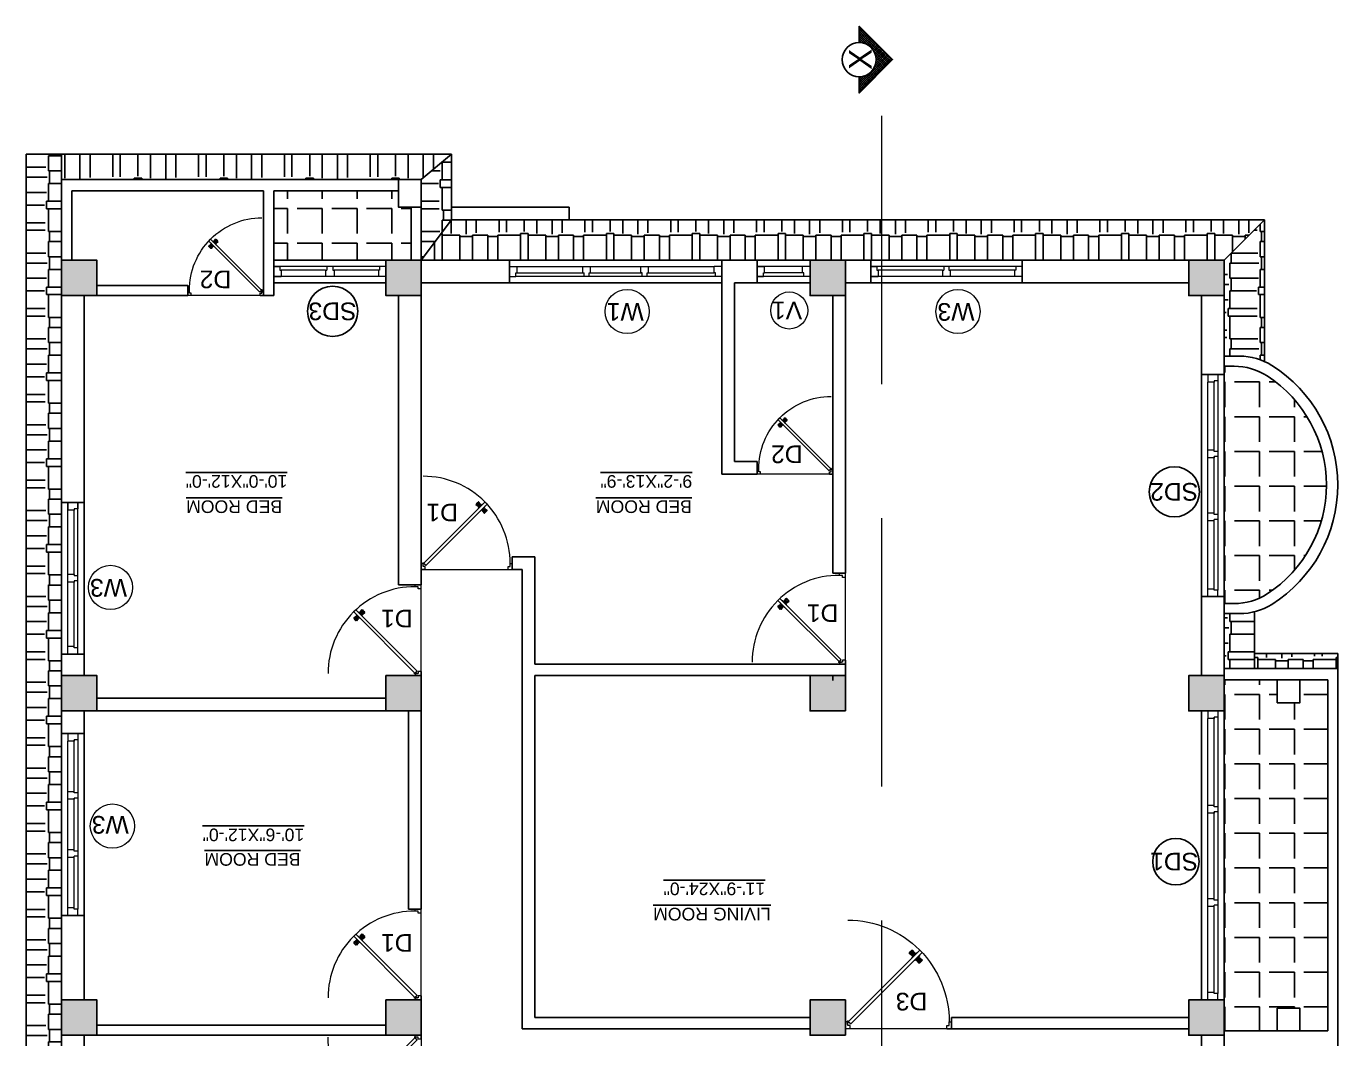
# Model space of a CAD drawing. Header units: inches. Extents: x 1397 to 20304, y -27267 to -746.
# Drawn here: x 17250 to 17769, y -18122 to -17721 of the extents above; entities that cross this region are included whole.
import ezdxf

# ---------------------------------------------------------------- set-up
doc = ezdxf.new("R2010")
doc.units = ezdxf.units.IN
doc.header["$LTSCALE"] = 17
doc.header["$MEASUREMENT"] = 0
doc.linetypes.add('21_FP_00$0$HIDDEN', pattern=[0.375, 0.25, -0.125])
doc.linetypes.add('PHANTOM2', pattern=[1.25, 0.625, -0.125, 0.125, -0.125, 0.125, -0.125])
for name, color, linetype, lineweight in [('25 BOT BAR', 12, 'Continuous', 25), ('aa_section_line', 2, 'PHANTOM2', 13), ('DOOR & WIN', 1, 'Continuous', 25), ('OUTLINE', 1, 'Continuous', 25), ('PUERTAS', 7, 'Continuous', 9), ('TEXT', 231, 'Continuous', 20), ('WINDOW FRAME PLAN', 162, 'Continuous', 18)]:
    doc.layers.add(name, color=color, linetype=linetype, lineweight=lineweight)
doc.layers.add('A-Sect-Iden', color=111, linetype='Continuous')
doc.styles.add('DIMTEXT', font='arial.ttf', dxfattribs={"height": 6})
doc.styles.add('HEADING', font='swissel.ttf')
pattern_1 = [(270, (27734.408, -36667.441), (12, -25.5), [6, -5, 7, -3, 9, -4]), (270, (27734.908, -36673.441), (12, -25.5), [5, -19, 4, -6]), (270, (27733.658, -36685.441), (12, -25.5), [3, -31]), (360, (27734.408, -36667.4415), (12, 8.5), [11.5, -36.5]), (360, (27734.408, -36673.4415), (12, 8.5), [11.25, -36.75]), (360, (27734.408, -36678.4415), (12, 8.5), [10.5, -37.5]), (360, (27733.658, -36685.4415), (12, 8.5), [11.5, -36.5]), (360, (27733.658, -36688.4415), (12, 8.5), [11.5, -36.5]), (360, (27734.408, -36697.4415), (12, 8.5), [11, -37])]
pattern_2 = [(180, (27734.408, -36667.441), (-25.5, -12), [6, -5, 7, -3, 9, -4]), (180, (27728.408, -36667.941), (-25.5, -12), [5, -19, 4, -6]), (180, (27716.408, -36666.691), (-25.5, -12), [3, -31]), (270, (27734.408, -36667.4415), (8.5, -12), [11.5, -36.5]), (270, (27728.408, -36667.4415), (8.5, -12), [11.25, -36.75]), (270, (27723.408, -36667.4415), (8.5, -12), [10.5, -37.5]), (270, (27716.408, -36666.6915), (8.5, -12), [11.5, -36.5]), (270, (27713.408, -36666.6915), (8.5, -12), [11.5, -36.5]), (270, (27704.408, -36667.4415), (8.5, -12), [11, -37])]
pattern_3 = [(180, (27734.408, -38541.521), (-2e-15, -13.75), [10, -3.75]), (270, (27734.408, -38541.521), (13.75, -3e-15), [10, -3.75])]

# ---------------------------------------------------------------- blocks, each defined once
blk = doc.blocks.new('ffddd')
at = {"layer": 'DOOR & WIN'}
for p, q in [((-13345.31, -2388.07), (-13345.31, -2316.07)), ((-13336.31, -2316.07), (-13345.31, -2316.07)), ((-13336.31, -2316.07), (-13336.31, -2388.07)), ((-13336.31, -2388.07), (-13345.31, -2388.07)), ((-13336.31, -2388.07), (-13345.31, -2388.07))]:
    blk.add_line(p, q, dxfattribs=at)
at = {"layer": 'WINDOW FRAME PLAN'}
for p, q in [((-13342.81, -2316.07), (-13342.81, -2318.57)), ((-13338.81, -2316.07), (-13338.81, -2319.07)), ((-13342.81, -2385.57), (-13342.81, -2318.57)), ((-13342.81, -2318.57), (-13341.31, -2318.57)), ((-13341.31, -2318.57), (-13341.31, -2319.07)), ((-13341.31, -2319.07), (-13341.31, -2339.57)), ((-13341.31, -2319.07), (-13338.81, -2319.07)), ((-13338.81, -2319.07), (-13338.81, -2385.07)), ((-13342.81, -2339.57), (-13341.31, -2339.57)), ((-13342.81, -2341.57), (-13341.31, -2341.57)), ((-13341.31, -2339.07), (-13338.81, -2339.07)), ((-13341.31, -2341.57), (-13341.31, -2342.07)), ((-13341.31, -2341.57), (-13341.31, -2362.57)), ((-13341.31, -2342.07), (-13338.81, -2342.07)), ((-13342.81, -2362.57), (-13341.31, -2362.57)), ((-13341.31, -2362.07), (-13338.81, -2362.07)), ((-13341.31, -2362.57), (-13341.31, -2362.07)), ((-13342.81, -2364.57), (-13341.31, -2364.57)), ((-13341.31, -2364.57), (-13341.31, -2385.57)), ((-13341.31, -2365.07), (-13338.81, -2365.07)), ((-13342.81, -2388.07), (-13342.81, -2385.57)), ((-13342.81, -2385.57), (-13341.31, -2385.57)), ((-13341.31, -2385.07), (-13338.81, -2385.07)), ((-13341.31, -2385.57), (-13341.31, -2385.07)), ((-13338.81, -2388.07), (-13338.81, -2385.07))]:
    blk.add_line(p, q, dxfattribs=at)
blk = doc.blocks.new('3ft')
at = {"layer": 'PUERTAS', "color": 6}
for p, q in [((1.01, 2.52), (25.23, 26.74)), ((26.05, 25.92), (25.23, 26.74)), ((26.05, 25.92), (1.77, 1.64)), ((0, 2.4), (0, 0)), ((0.72, 2.4), (0, 2.4)), ((1.6, 0), (0, 0)), ((0.72, 1.52), (0.72, 2.44)), ((0.8, 1.52), (0.72, 1.52)), ((0.8, 1.52), (0.8, 2.41)), ((0.8, 1.2), (0.8, 1.52)), ((1.6, 1.2), (0.8, 1.2)), ((1.57, 1.84), (0.94, 2.47)), ((1.63, 1.89), (0.97, 2.55)), ((1.63, 1.89), (1.57, 1.84)), ((1.77, 1.64), (1.57, 1.84)), ((1.6, 0), (1.6, 1.2)), ((34.4, 0), (34.4, 1.2)), ((34.4, 1.2), (35.2, 1.2)), ((34.4, 0), (36, 0)), ((35.2, 1.2), (35.2, 2.4)), ((35.2, 2.4), (36, 2.4)), ((36, 0), (36, 2.4))]:
    blk.add_line(p, q, dxfattribs=at)
at = {"layer": 'PUERTAS', "color": 1}
for p, q in [((21.67, 25.73), (22.17, 26.23)), ((21.7, 25.82), (22.14, 26.26)), ((22.58, 26.7), (22.14, 26.26)), ((22.67, 26.73), (22.17, 26.23)), ((22.61, 26.67), (22.58, 26.7)), ((23.45, 25.91), (22.79, 26.73)), ((22.49, 24.95), (21.67, 25.61)), ((21.73, 25.79), (21.7, 25.82)), ((22.6, 24.96), (23.02, 25.38)), ((22.61, 24.25), (22.92, 24.72)), ((22.62, 24.13), (22.61, 24.14)), ((22.7, 25.07), (22.71, 25.06)), ((22.82, 25.06), (23.08, 25.32)), ((22.94, 24.95), (22.83, 25.07)), ((22.92, 24.72), (22.92, 24.72)), ((22.93, 24.94), (23.19, 25.21)), ((22.93, 24.84), (22.93, 24.83)), ((23.44, 25.81), (23.02, 25.38)), ((23.34, 25.58), (23.08, 25.32)), ((23.46, 25.47), (23.19, 25.21)), ((23.33, 25.7), (23.34, 25.69)), ((23.45, 25.46), (23.33, 25.57)), ((23.44, 23.31), (23.45, 23.3)), ((23.56, 23.3), (24.03, 23.61)), ((23.57, 25.47), (23.57, 25.47)), ((24.15, 25.79), (23.68, 25.48)), ((23.68, 25.48), (23.68, 25.48)), ((24.03, 23.61), (24.03, 23.62)), ((24.14, 23.62), (24.14, 23.62)), ((24.25, 23.62), (24.51, 23.89)), ((24.27, 25.78), (24.26, 25.79)), ((24.26, 23.29), (24.69, 23.71)), ((24.26, 23.63), (24.37, 23.52)), ((24.26, 23.18), (24.92, 22.37)), ((24.37, 23.52), (24.63, 23.77)), ((24.37, 23.4), (24.37, 23.4)), ((24.78, 24.15), (24.51, 23.89)), ((24.89, 24.03), (24.63, 23.77)), ((25.11, 24.14), (24.69, 23.71)), ((24.77, 24.14), (24.88, 24.03)), ((24.79, 24.38), (24.78, 24.37)), ((24.78, 24.26), (24.78, 24.26)), ((25.1, 24.84), (24.79, 24.38)), ((25, 24.03), (25, 24.03)), ((25.04, 22.36), (25.54, 22.86)), ((25.09, 24.96), (25.1, 24.95)), ((25.1, 22.42), (25.13, 22.39)), ((25.13, 22.39), (25.57, 22.83)), ((25.22, 24.14), (26.03, 23.48)), ((26.04, 23.37), (25.54, 22.86)), ((26.01, 23.27), (25.57, 22.83)), ((25.98, 23.3), (26.01, 23.27))]:
    blk.add_line(p, q, dxfattribs=at)
at = {"layer": 'PUERTAS', "color": 8}
for p, q in [((22.13, 26.28), (21.98, 26.13)), ((22.88, 25.24), (22.01, 26.06)), ((22.13, 26.28), (22.27, 26.42)), ((22.29, 26.41), (22.27, 26.42)), ((23.16, 25.52), (22.34, 26.39)), ((23.3, 25.66), (22.5, 26.56)), ((23.41, 25.77), (22.65, 26.71)), ((23.46, 25.83), (22.72, 26.75)), ((22.57, 24.94), (21.65, 25.68)), ((22.63, 24.99), (21.69, 25.75)), ((22.74, 25.1), (21.84, 25.9)), ((22.69, 24.32), (23.02, 24.83)), ((22.95, 24.96), (22.84, 25.07)), ((22.98, 24.99), (22.86, 25.1)), ((23.03, 25.04), (22.91, 25.15)), ((22.91, 24.53), (23.1, 24.91)), ((23.11, 25.12), (22.99, 25.23)), ((23.13, 24.76), (23.18, 24.99)), ((23.28, 25.3), (23.17, 25.41)), ((23.36, 25.37), (23.25, 25.49)), ((23.31, 24.94), (23.28, 25.08)), ((23.41, 25.43), (23.3, 25.54)), ((23.46, 25.09), (23.32, 25.13)), ((23.44, 25.45), (23.33, 25.56)), ((23.64, 25.27), (23.41, 25.22)), ((23.87, 25.49), (23.49, 25.3)), ((24.08, 25.71), (23.57, 25.38)), ((23.63, 23.38), (24.14, 23.72)), ((23.84, 23.6), (24.22, 23.79)), ((24.07, 23.82), (24.3, 23.88)), ((24.25, 24), (24.39, 23.97)), ((24.25, 23.26), (24.99, 22.34)), ((24.27, 23.64), (24.38, 23.53)), ((24.3, 23.67), (24.41, 23.56)), ((24.3, 23.32), (25.06, 22.38)), ((24.35, 23.72), (24.46, 23.61)), ((24.4, 24.15), (24.43, 24.01)), ((24.41, 23.43), (25.2, 22.53)), ((24.43, 23.8), (24.54, 23.69)), ((24.58, 24.33), (24.52, 24.1)), ((24.55, 23.57), (25.37, 22.7)), ((24.6, 23.97), (24.72, 23.86)), ((24.8, 24.56), (24.61, 24.18)), ((25.02, 24.77), (24.68, 24.26)), ((24.68, 24.05), (24.79, 23.94)), ((24.73, 24.1), (24.85, 23.99)), ((24.76, 24.13), (24.87, 24.02)), ((24.83, 23.85), (25.7, 23.03)), ((24.97, 23.99), (25.87, 23.2)), ((25.08, 24.1), (26.02, 23.34)), ((25.14, 24.15), (26.06, 23.41)), ((25.58, 22.82), (25.43, 22.67)), ((25.58, 22.82), (25.73, 22.97)), ((25.72, 22.98), (25.73, 22.97)), ((0, 0), (36, 0))]:
    blk.add_line(p, q, dxfattribs=at)
at = {"layer": 'PUERTAS', "color": 2}
for p, q in [((21.99, 26.11), (21.98, 26.13)), ((25.42, 22.68), (25.43, 22.67))]:
    blk.add_line(p, q, dxfattribs=at)
at = {"layer": 'PUERTAS', "color": 6}
for radius in [0.155, 0.0752]:
    blk.add_circle((0.82, 2.56), radius, dxfattribs=at)
blk.add_arc((0.82, 2.56), 34.38, 359.7285, 90.0333, dxfattribs=at)
at = {"layer": 'PUERTAS', "color": 1}
for centre, start, end in [((22.73, 26.68), 38.9236, 135), ((22.54, 25.01), 231.0764, 315), ((22.67, 24.2), 135, 225), ((22.77, 25.12), 225, 315), ((22.99, 24.89), 135, 219.7428), ((22.87, 24.78), 315, 39.7428), ((23.28, 25.63), 315, 45), ((23.39, 25.86), 315, 38.9236), ((23.51, 23.36), 225, 315), ((23.51, 25.41), 50.2572, 135), ((23.62, 25.53), 230.2572, 315), ((24.09, 23.56), 50.2572, 135), ((24.2, 23.68), 230.2572, 315), ((24.2, 25.73), 45, 135), ((24.32, 23.23), 135, 218.9236), ((24.42, 23.46), 135, 225), ((24.84, 24.31), 135, 219.7428), ((24.72, 24.21), 315, 39.7428), ((24.94, 23.98), 45, 135), ((24.98, 22.42), 218.9236, 315), ((25.04, 24.89), 315, 45), ((25.17, 24.08), 51.0764, 135), ((25.98, 23.42), 315, 51.0764)]:
    blk.add_arc(centre, 0.08, start, end, dxfattribs=at)
blk = doc.blocks.new('*U2802')
at = {"color": 3, "xscale": -1}
blk.add_blockref('3ft', (42, 0), dxfattribs=at)
blk = doc.blocks.new('*U3029')
at = {"layer": 'PUERTAS', "color": 2}
for p, q in [((11.61, 30.24), (12.57, 31.2)), ((40.83, 2.94), (12.57, 31.2)), ((11.61, 30.24), (39.94, 1.92)), ((12.35, 26.47), (12.33, 26.45)), ((16.34, 30.46), (16.36, 30.48)), ((0, 0), (0, 2.8)), ((0.93, 2.8), (0, 2.8)), ((1.87, 0), (0, 0)), ((0.93, 1.4), (0.93, 2.8)), ((1.87, 1.4), (0.93, 1.4)), ((1.87, 0), (1.87, 1.4)), ((39.94, 1.92), (40.16, 2.14)), ((40.1, 2.21), (40.86, 2.97)), ((40.1, 2.21), (40.16, 2.14)), ((40.13, 0), (40.13, 1.4)), ((40.13, 1.4), (41.07, 1.4)), ((40.13, 0), (42, 0)), ((40.16, 2.14), (40.9, 2.88)), ((41.07, 1.77), (41.07, 2.81)), ((41.07, 1.4), (41.07, 1.77)), ((41.07, 1.77), (41.16, 1.77)), ((41.16, 1.77), (41.16, 2.85)), ((41.16, 2.8), (42, 2.8)), ((42, 2.8), (42, 0))]:
    blk.add_line(p, q, dxfattribs=at)
at = {"layer": 'PUERTAS', "color": 8}
for p, q in [((14.63, 30.14), (15.5, 31.21)), ((12.67, 28.18), (11.59, 27.31)), ((12.74, 28.12), (11.65, 27.23)), ((12.87, 27.99), (11.82, 27.06)), ((12, 26.81), (11.98, 26.79)), ((12.15, 26.62), (11.98, 26.79)), ((13.04, 27.82), (12.01, 26.87)), ((12.15, 26.62), (12.33, 26.45)), ((13.36, 27.5), (12.4, 26.48)), ((13.52, 27.34), (12.6, 26.28)), ((13.65, 27.21), (12.77, 26.11)), ((12.82, 28.9), (13.2, 28.3)), ((13.71, 27.14), (12.84, 26.06)), ((13.12, 28.15), (12.99, 28.02)), ((13.14, 28.12), (13.01, 27.99)), ((13.06, 28.65), (13.29, 28.21)), ((13.2, 28.06), (13.07, 27.93)), ((13.3, 27.97), (13.17, 27.84)), ((13.33, 28.39), (13.39, 28.12)), ((13.5, 27.76), (13.37, 27.63)), ((13.59, 27.67), (13.46, 27.54)), ((13.54, 28.18), (13.49, 28.01)), ((13.65, 27.61), (13.52, 27.48)), ((13.71, 28), (13.54, 27.96)), ((13.68, 27.58), (13.55, 27.45)), ((13.92, 27.79), (13.65, 27.86)), ((14.18, 27.53), (13.75, 27.76)), ((14.43, 27.28), (13.83, 27.67)), ((13.91, 29.99), (14.5, 29.61)), ((14.16, 29.74), (14.59, 29.52)), ((14.42, 29.48), (14.69, 29.42)), ((14.63, 29.27), (14.8, 29.31)), ((14.66, 29.69), (14.79, 29.82)), ((14.68, 29.66), (14.82, 29.79)), ((14.69, 30.07), (15.57, 31.16)), ((14.74, 29.6), (14.87, 29.73)), ((14.8, 29.09), (14.85, 29.26)), ((14.82, 29.94), (15.74, 30.99)), ((14.84, 29.51), (14.97, 29.64)), ((15.01, 28.89), (14.95, 29.16)), ((14.98, 29.77), (15.94, 30.79)), ((15.04, 29.3), (15.17, 29.43)), ((15.28, 28.62), (15.05, 29.06)), ((15.14, 29.21), (15.27, 29.34)), ((15.52, 28.37), (15.14, 28.97)), ((15.2, 29.15), (15.33, 29.28)), ((15.22, 29.12), (15.35, 29.25)), ((15.31, 29.45), (16.33, 30.41)), ((15.47, 29.29), (16.52, 30.21)), ((15.6, 29.16), (16.69, 30.04)), ((15.67, 29.09), (16.75, 29.96)), ((15.99, 30.81), (16.01, 30.83)), ((16.19, 30.65), (16.01, 30.83)), ((16.19, 30.65), (16.36, 30.48)), ((0, 0), (42, 0))]:
    blk.add_line(p, q, dxfattribs=at)
at = {"layer": 'PUERTAS', "color": 1}
for p, q in [((14.64, 30.23), (15.41, 31.18)), ((15.55, 31.19), (16.13, 30.6)), ((11.62, 27.26), (12.21, 26.67)), ((12.58, 28.16), (11.63, 27.4)), ((11.69, 27.19), (11.66, 27.15)), ((11.66, 27.15), (12.17, 26.64)), ((12.69, 26.12), (12.17, 26.64)), ((12.79, 26.09), (12.21, 26.67)), ((12.72, 26.16), (12.69, 26.12)), ((12.7, 28.16), (13.2, 27.66)), ((12.73, 29.12), (12.72, 29.11)), ((12.72, 28.98), (13.08, 28.44)), ((12.83, 28.03), (12.84, 28.04)), ((13.7, 27.04), (12.93, 26.09)), ((12.97, 28.04), (13.27, 27.74)), ((13.11, 28.16), (12.98, 28.03)), ((13.08, 28.44), (13.08, 28.43)), ((13.09, 28.3), (13.09, 28.3)), ((13.09, 28.17), (13.4, 27.87)), ((13.69, 27.17), (13.2, 27.66)), ((13.57, 27.43), (13.27, 27.74)), ((13.71, 27.56), (13.4, 27.87)), ((13.69, 27.57), (13.56, 27.44)), ((13.56, 27.3), (13.57, 27.3)), ((13.69, 30.08), (13.7, 30.09)), ((13.83, 30.09), (14.37, 29.73)), ((13.83, 27.55), (13.84, 27.56)), ((13.97, 27.54), (13.96, 27.55)), ((14.51, 27.19), (13.97, 27.54)), ((14.37, 29.73), (14.38, 29.72)), ((14.51, 29.72), (14.5, 29.72)), ((14.63, 29.71), (14.94, 29.41)), ((14.65, 27.2), (14.64, 27.19)), ((14.65, 30.11), (15.14, 29.61)), ((14.65, 29.7), (14.78, 29.83)), ((14.78, 29.98), (14.77, 29.97)), ((14.77, 29.84), (15.07, 29.54)), ((15.25, 29.1), (14.94, 29.41)), ((15.37, 29.24), (15.07, 29.54)), ((15.64, 29.12), (15.14, 29.61)), ((15.23, 29.11), (15.36, 29.24)), ((15.25, 28.97), (15.25, 28.97)), ((15.26, 28.84), (15.25, 28.84)), ((15.62, 28.3), (15.26, 28.84)), ((15.51, 29.24), (15.5, 29.24)), ((15.61, 28.15), (15.62, 28.16)), ((15.62, 31.12), (15.65, 31.15)), ((15.65, 31.15), (16.17, 30.63)), ((15.76, 29.11), (16.71, 29.88)), ((16.72, 30.01), (16.13, 30.6)), ((16.68, 30.12), (16.17, 30.63)), ((16.65, 30.09), (16.68, 30.12))]:
    blk.add_line(p, q, dxfattribs=at)
at = {"layer": 'PUERTAS', "color": 2}
for radius in [0.181, 0.0878]:
    blk.add_circle((41.04, 2.99), radius, dxfattribs=at)
at = {"layer": 'PUERTAS', "color": 8}
blk.add_arc((41.04, 2.99), 40.11, 89.9667, 180.2715, dxfattribs=at)
at = {"layer": 'PUERTAS', "color": 1}
for centre, start, end in [((15.48, 31.12), 45, 141.0764), ((11.69, 27.33), 128.9236, 225), ((12.63, 28.09), 45, 128.9236), ((12.79, 29.04), 135, 225), ((12.86, 26.15), 225, 321.0764), ((12.9, 27.97), 45, 135), ((13.16, 28.24), 140.2572, 225), ((13.02, 28.36), 320.2572, 45), ((13.5, 27.37), 315, 45), ((13.62, 27.1), 321.0764, 45), ((13.76, 30.02), 45, 135), ((13.77, 27.63), 225, 309.7428), ((13.9, 27.49), 45, 129.7428), ((14.44, 29.79), 225, 309.7428), ((14.57, 29.65), 45, 129.7428), ((14.58, 27.25), 225, 315), ((14.71, 30.17), 141.0764, 225), ((14.84, 29.91), 135, 225), ((15.32, 28.91), 140.2572, 225), ((15.18, 29.03), 320.2572, 45), ((15.44, 29.3), 225, 315), ((15.55, 28.23), 315, 45), ((15.7, 29.18), 225, 308.9236)]:
    blk.add_arc(centre, 0.0933, start, end, dxfattribs=at)
blk = doc.blocks.new("5'")
at = {"layer": 'WINDOW FRAME PLAN'}
for p, q in [((10026.35, -7897.24), (10086.35, -7897.24)), ((10026.35, -7897.24), (10026.35, -7901.24)), ((10026.35, -7897.24), (10029.35, -7897.24)), ((10028.85, -7901.24), (10028.85, -7899.74)), ((10028.85, -7899.74), (10029.35, -7899.74)), ((10029.35, -7899.74), (10029.35, -7897.24)), ((10029.35, -7899.74), (10054.85, -7899.74)), ((10054.85, -7899.74), (10054.85, -7897.24)), ((10054.85, -7897.24), (10057.85, -7897.24)), ((10055.35, -7899.74), (10054.85, -7899.74)), ((10055.35, -7901.24), (10055.35, -7899.74)), ((10057.35, -7901.24), (10057.35, -7899.74)), ((10057.85, -7899.74), (10057.35, -7899.74)), ((10057.85, -7899.74), (10057.85, -7897.24)), ((10057.85, -7899.74), (10083.35, -7899.74)), ((10086.35, -7897.24), (10083.35, -7897.24)), ((10083.35, -7899.74), (10083.35, -7897.24)), ((10083.85, -7899.74), (10083.35, -7899.74)), ((10083.85, -7901.24), (10083.85, -7899.74)), ((10086.35, -7897.24), (10086.35, -7901.24)), ((10026.35, -7901.24), (10086.35, -7901.24)), ((10026.35, -7901.24), (10028.85, -7901.24)), ((10086.35, -7901.24), (10083.85, -7901.24))]:
    blk.add_line(p, q, dxfattribs=at)
blk = doc.blocks.new('DFFDFD')
at = {"layer": 'DOOR & WIN'}
for p, q in [((-13646.78, -2252.33), (-13646.78, -2168.33)), ((-13637.78, -2168.33), (-13646.78, -2168.33)), ((-13637.78, -2168.33), (-13637.78, -2252.33)), ((-13637.78, -2252.33), (-13646.78, -2252.33)), ((-13637.78, -2252.33), (-13646.78, -2252.33))]:
    blk.add_line(p, q, dxfattribs=at)
at = {"layer": 'WINDOW FRAME PLAN'}
for p, q in [((-13644.28, -2168.33), (-13644.28, -2170.83)), ((-13644.28, -2249.83), (-13644.28, -2170.83)), ((-13644.28, -2170.83), (-13642.78, -2170.83)), ((-13642.78, -2170.83), (-13642.78, -2171.33)), ((-13642.78, -2171.33), (-13642.78, -2197.83)), ((-13642.78, -2171.33), (-13640.28, -2171.33)), ((-13640.28, -2168.33), (-13640.28, -2171.33)), ((-13640.28, -2171.33), (-13640.28, -2249.33)), ((-13642.78, -2197.33), (-13640.28, -2197.33)), ((-13644.28, -2197.83), (-13642.78, -2197.83)), ((-13644.28, -2199.83), (-13642.78, -2199.83)), ((-13642.78, -2199.83), (-13642.78, -2200.33)), ((-13642.78, -2199.83), (-13642.78, -2220.83)), ((-13642.78, -2200.33), (-13640.28, -2200.33)), ((-13644.28, -2220.83), (-13642.78, -2220.83)), ((-13644.28, -2222.83), (-13642.78, -2222.83)), ((-13642.78, -2220.33), (-13640.28, -2220.33)), ((-13642.78, -2220.83), (-13642.78, -2220.33)), ((-13642.78, -2222.83), (-13642.78, -2249.33)), ((-13642.78, -2223.33), (-13640.28, -2223.33)), ((-13644.28, -2252.33), (-13644.28, -2249.83)), ((-13644.28, -2249.83), (-13642.78, -2249.83)), ((-13642.78, -2249.33), (-13640.28, -2249.33)), ((-13642.78, -2249.83), (-13642.78, -2249.33)), ((-13640.28, -2252.33), (-13640.28, -2249.33))]:
    blk.add_line(p, q, dxfattribs=at)
blk = doc.blocks.new('*U3086')
at = {"color": 3}
blk.add_blockref('3ft', (0, 0), dxfattribs=at)
blk = doc.blocks.new('2ft6in')
at = {"layer": 'PUERTAS', "color": 2}
for p, q in [((0.84, 2.1), (21.02, 22.28)), ((21.71, 21.6), (1.47, 1.37)), ((18.33, 21.76), (18.31, 21.77)), ((21.71, 21.6), (21.02, 22.28)), ((21.18, 18.9), (21.2, 18.89)), ((0, 2), (0, 0)), ((0.6, 2), (0, 2)), ((1.33, 0), (0, 0)), ((0.6, 1.26), (0.6, 2.04)), ((0.67, 1.26), (0.6, 1.26)), ((0.67, 1.26), (0.67, 2.01)), ((0.67, 1), (0.67, 1.26)), ((1.33, 1), (0.67, 1)), ((1.31, 1.53), (0.79, 2.06)), ((1.36, 1.58), (0.81, 2.12)), ((1.36, 1.58), (1.31, 1.53)), ((1.47, 1.37), (1.31, 1.53)), ((1.33, 0), (1.33, 1)), ((28.67, 0), (28.67, 1)), ((28.67, 1), (29.33, 1)), ((28.67, 0), (30, 0)), ((29.33, 1), (29.33, 2)), ((29.33, 2), (30, 2)), ((30, 0), (30, 2))]:
    blk.add_line(p, q, dxfattribs=at)
at = {"layer": 'PUERTAS', "color": 8}
for p, q in [((18.81, 20.78), (18.04, 21.4)), ((18.86, 20.83), (18.08, 21.46)), ((18.95, 20.92), (18.2, 21.58)), ((18.44, 21.9), (18.31, 21.77)), ((19.07, 21.03), (18.34, 21.72)), ((18.44, 21.9), (18.56, 22.02)), ((18.58, 22.01), (18.56, 22.02)), ((19.3, 21.26), (18.61, 22)), ((19.42, 21.38), (18.75, 22.14)), ((19.51, 21.48), (18.88, 22.26)), ((19.55, 21.53), (18.93, 22.3)), ((19.13, 20.8), (19.03, 20.9)), ((19.15, 20.82), (19.05, 20.92)), ((19.19, 20.87), (19.1, 20.96)), ((19.25, 20.93), (19.16, 21.02)), ((19.28, 20.63), (19.32, 20.83)), ((19.4, 21.08), (19.31, 21.17)), ((19.47, 21.15), (19.38, 21.24)), ((19.43, 20.78), (19.4, 20.9)), ((19.51, 21.19), (19.42, 21.28)), ((19.55, 20.91), (19.43, 20.94)), ((19.53, 21.21), (19.44, 21.3)), ((19.7, 21.06), (19.51, 21.01)), ((19.89, 21.24), (19.58, 21.08)), ((20.07, 21.42), (19.64, 21.15)), ((18.91, 20.27), (19.19, 20.69)), ((19.09, 20.44), (19.25, 20.76)), ((19.69, 19.49), (20.12, 19.76)), ((19.87, 19.67), (20.18, 19.83)), ((20.06, 19.85), (20.25, 19.9)), ((20.21, 20), (20.33, 19.97)), ((20.21, 19.38), (20.83, 18.61)), ((20.23, 19.7), (20.32, 19.61)), ((20.25, 19.72), (20.34, 19.63)), ((20.25, 19.43), (20.88, 18.65)), ((20.29, 19.76), (20.38, 19.67)), ((20.33, 20.13), (20.36, 20.01)), ((20.34, 19.53), (21, 18.77)), ((20.36, 19.83), (20.45, 19.74)), ((20.48, 20.28), (20.44, 20.08)), ((20.46, 19.64), (21.14, 18.91)), ((20.5, 19.98), (20.6, 19.89)), ((20.67, 20.47), (20.51, 20.15)), ((20.85, 20.64), (20.57, 20.22)), ((20.57, 20.04), (20.66, 19.95)), ((20.61, 20.09), (20.7, 19.99)), ((20.63, 20.11), (20.72, 20.01)), ((20.69, 19.87), (21.42, 19.19)), ((20.81, 19.99), (21.56, 19.33)), ((20.9, 20.08), (21.68, 19.45)), ((20.95, 20.13), (21.72, 19.51)), ((21.32, 19.01), (21.2, 18.89)), ((21.32, 19.01), (21.44, 19.14)), ((21.43, 19.15), (21.44, 19.14)), ((0, 0), (30, 0))]:
    blk.add_line(p, q, dxfattribs=at)
at = {"layer": 'PUERTAS', "color": 1}
for p, q in [((18.06, 21.44), (18.48, 21.86)), ((18.74, 20.79), (18.06, 21.34)), ((18.08, 21.51), (18.45, 21.88)), ((18.11, 21.49), (18.08, 21.51)), ((18.82, 22.25), (18.45, 21.88)), ((18.9, 22.28), (18.48, 21.86)), ((18.84, 22.23), (18.82, 22.25)), ((18.83, 20.8), (19.18, 21.15)), ((18.92, 20.89), (18.93, 20.88)), ((19.54, 21.59), (18.99, 22.27)), ((19.02, 20.88), (19.24, 21.1)), ((19.12, 20.8), (19.03, 20.89)), ((19.11, 20.79), (19.33, 21.01)), ((19.54, 21.5), (19.18, 21.15)), ((19.45, 21.31), (19.24, 21.1)), ((19.55, 21.22), (19.33, 21.01)), ((19.45, 21.41), (19.45, 21.41)), ((19.54, 21.22), (19.45, 21.31)), ((19.64, 21.23), (19.64, 21.23)), ((19.74, 21.24), (19.73, 21.23)), ((20.12, 21.49), (19.74, 21.24)), ((20.22, 21.48), (20.22, 21.49)), ((20.91, 20.8), (20.91, 20.79)), ((18.84, 20.21), (19.1, 20.6)), ((18.85, 20.11), (18.84, 20.12)), ((19.1, 20.7), (19.11, 20.69)), ((19.1, 20.6), (19.1, 20.6)), ((19.53, 19.43), (19.54, 19.42)), ((19.64, 19.42), (20.02, 19.67)), ((20.02, 19.67), (20.03, 19.68)), ((20.12, 19.68), (20.12, 19.68)), ((20.21, 19.69), (20.43, 19.9)), ((20.22, 19.41), (20.57, 19.76)), ((20.22, 19.69), (20.31, 19.6)), ((20.22, 19.32), (20.76, 18.64)), ((20.31, 19.6), (20.52, 19.81)), ((20.31, 19.5), (20.31, 19.5)), ((20.65, 20.12), (20.43, 19.9)), ((20.74, 20.03), (20.52, 19.81)), ((20.93, 20.11), (20.57, 19.76)), ((20.64, 20.11), (20.73, 20.02)), ((20.66, 20.31), (20.65, 20.31)), ((20.65, 20.21), (20.65, 20.22)), ((20.91, 20.7), (20.66, 20.31)), ((20.84, 20.02), (20.83, 20.03)), ((20.86, 18.63), (21.28, 19.05)), ((20.91, 18.68), (20.94, 18.66)), ((20.94, 18.66), (21.31, 19.03)), ((21.02, 20.12), (21.7, 19.57)), ((21.7, 19.47), (21.28, 19.05)), ((21.67, 19.4), (21.31, 19.03)), ((21.65, 19.42), (21.67, 19.4))]:
    blk.add_line(p, q, dxfattribs=at)
at = {"layer": 'PUERTAS', "color": 2}
for radius in [0.129, 0.0627]:
    blk.add_circle((0.68, 2.14), radius, dxfattribs=at)
at = {"layer": 'PUERTAS', "color": 8}
blk.add_arc((0.68, 2.14), 28.65, 359.7285, 90.0333, dxfattribs=at)
at = {"layer": 'PUERTAS', "color": 1}
for centre, start, end in [((18.78, 20.84), 231.0764, 315), ((18.94, 22.23), 38.9236, 135), ((18.97, 20.93), 225, 315), ((19.16, 20.74), 135, 219.7428), ((19.4, 21.36), 315, 45), ((19.49, 21.55), 315, 38.9236), ((19.6, 21.18), 50.2572, 135), ((19.68, 21.28), 230.2572, 315), ((20.17, 21.44), 45, 135), ((20.87, 20.75), 315, 45), ((18.89, 20.16), 135, 225), ((19.06, 20.65), 315, 39.7428), ((19.59, 19.47), 225, 315), ((20.07, 19.63), 50.2572, 135), ((20.16, 19.73), 230.2572, 315), ((20.27, 19.36), 135, 218.9236), ((20.35, 19.55), 135, 225), ((20.7, 20.26), 135, 219.7428), ((20.6, 20.17), 315, 39.7428), ((20.78, 19.98), 45, 135), ((20.82, 18.68), 218.9236, 315), ((20.98, 20.07), 51.0764, 135), ((21.65, 19.52), 315, 51.0764)]:
    blk.add_arc(centre, 0.0667, start, end, dxfattribs=at)
blk = doc.blocks.new('*U3074')
at = {"color": 3}
blk.add_blockref('2ft6in', (0, 0), dxfattribs=at)

msp = doc.modelspace()

# ---------------------------------------------------------------- hatches: boundary and pattern name
at = {"layer": 'A-Sect-Iden', "ltscale": 0.5}
h = msp.add_hatch(dxfattribs=at)
h.set_pattern_fill('ANSI37', color=2, scale=5, angle=180, style=0)
h.set_pattern_definition([(225, (43428.63656, -11552.33195), (0.441941738, -0.441941738), []), (315, (43428.63656, -11552.33195), (0.441941738, 0.441941738), [])])
h.paths.add_polyline_path([(17579.56, -17727.1), (17579.56, -17720.61), (17592.8, -17733.85), (17579.56, -17747.09), (17579.56, -17740.6, 1)])
at = {"layer": 'DOOR & WIN'}
h = msp.add_hatch(color=256, dxfattribs=at)
h.dxf.hatch_style = 1
h.paths.add_polyline_path([(17263.66, -17827.28), (17277.66, -17827.28), (17277.66, -17813.28), (17263.66, -17813.28)])
h = msp.add_hatch(color=256, dxfattribs=at)
h.dxf.hatch_style = 1
h.paths.add_polyline_path([(17392.12, -17827.28), (17406.12, -17827.28), (17406.12, -17813.28), (17392.12, -17813.28)])
h = msp.add_hatch(color=256, dxfattribs=at)
h.dxf.hatch_style = 1
h.paths.add_polyline_path([(17560.12, -17827.28), (17574.12, -17827.28), (17574.12, -17813.28), (17560.12, -17813.28)])
h = msp.add_hatch(color=256, dxfattribs=at)
h.dxf.hatch_style = 1
h.paths.add_polyline_path([(17710.12, -17827.28), (17724.12, -17827.28), (17724.12, -17813.28), (17710.12, -17813.28)])
h = msp.add_hatch(color=256, dxfattribs=at)
h.dxf.hatch_style = 1
h.paths.add_polyline_path([(17263.66, -17991.8), (17277.66, -17991.8), (17277.66, -17977.8), (17263.66, -17977.8)])
h = msp.add_hatch(color=256, dxfattribs=at)
h.dxf.hatch_style = 1
h.paths.add_polyline_path([(17392.12, -17991.8), (17406.12, -17991.8), (17406.12, -17977.8), (17392.12, -17977.8)])
h = msp.add_hatch(color=256, dxfattribs=at)
h.dxf.hatch_style = 1
h.paths.add_polyline_path([(17560.12, -17991.8), (17574.12, -17991.8), (17574.12, -17977.8), (17560.12, -17977.8)])
h = msp.add_hatch(color=256, dxfattribs=at)
h.dxf.hatch_style = 1
h.paths.add_polyline_path([(17710.12, -17991.8), (17724.12, -17991.8), (17724.12, -17977.8), (17710.12, -17977.8)])
h = msp.add_hatch(color=256, dxfattribs=at)
h.dxf.hatch_style = 1
h.paths.add_polyline_path([(17263.66, -18120.28), (17277.66, -18120.28), (17277.66, -18106.28), (17263.66, -18106.28)])
h = msp.add_hatch(color=256, dxfattribs=at)
h.dxf.hatch_style = 1
h.paths.add_polyline_path([(17392.12, -18120.28), (17406.12, -18120.28), (17406.12, -18106.28), (17392.12, -18106.28)])
h = msp.add_hatch(color=256, dxfattribs=at)
h.dxf.hatch_style = 1
h.paths.add_polyline_path([(17560.12, -18120.28), (17574.12, -18120.28), (17574.12, -18106.28), (17560.12, -18106.28)])
h = msp.add_hatch(color=256, dxfattribs=at)
h.dxf.hatch_style = 1
h.paths.add_polyline_path([(17710.12, -18120.28), (17724.12, -18120.28), (17724.12, -18106.28), (17710.12, -18106.28)])
at = {"layer": 'OUTLINE'}
h = msp.add_hatch(dxfattribs=at)
h.set_pattern_fill('AR-RSHKE', color=8, angle=270)
h.set_pattern_definition(pattern_1)
h.paths.add_polyline_path([(17249.66, -18273.28), (17263.66, -18273.28), (17263.66, -18259.28), (17263.66, -18120.28), (17263.66, -18106.28), (17263.66, -17771.28), (17249.66, -17771.28)])
h = msp.add_hatch(dxfattribs=at)
h.set_pattern_fill('AR-RSHKE', color=8, angle=180)
h.set_pattern_definition([(180, (27734.408, -38541.521), (-25.5, -12), [6, -5, 7, -3, 9, -4]), (180, (27728.408, -38542.021), (-25.5, -12), [5, -19, 4, -6]), (180, (27716.408, -38540.771), (-25.5, -12), [3, -31]), (270, (27734.408, -38541.521), (8.5, -12), [11.5, -36.5]), (270, (27728.408, -38541.521), (8.5, -12), [11.25, -36.75]), (270, (27723.408, -38541.521), (8.5, -12), [10.5, -37.5]), (270, (27716.408, -38540.771), (8.5, -12), [11.5, -36.5]), (270, (27713.408, -38540.771), (8.5, -12), [11.5, -36.5]), (270, (27704.408, -38541.521), (8.5, -12), [11, -37])])
h.paths.add_polyline_path([(17263.66, -17771.28), (17263.66, -17781.28), (17406.12, -17781.28), (17418.12, -17771.28)])
h = msp.add_hatch(dxfattribs=at)
h.set_pattern_fill('AR-RSHKE', color=8, angle=270)
h.set_pattern_definition(pattern_1)
h.paths.add_polyline_path([(17418.12, -17771.28), (17406.12, -17781.28), (17406.12, -17813.28), (17418.12, -17797.28)])
h = msp.add_hatch(dxfattribs=at)
h.set_pattern_fill('ANGLE', color=8, scale=50, angle=180)
h.set_pattern_definition(pattern_3)
h.paths.add_polyline_path([(17392.12, -17813.28), (17402.12, -17813.28), (17402.12, -17792.28), (17397.12, -17792.28), (17397.12, -17785.78), (17347.66, -17785.78), (17347.66, -17813.28)])
h = msp.add_hatch(dxfattribs=at)
h.set_pattern_fill('AR-RSHKE', color=8, angle=180)
h.set_pattern_definition(pattern_2)
h.paths.add_polyline_path([(17406.12, -17813.28), (17560.12, -17813.28), (17574.12, -17813.28), (17588.56, -17813.28), (17588.56, -17797.28), (17418.12, -17797.28)])
h = msp.add_hatch(dxfattribs=at)
h.set_pattern_fill('AR-RSHKE', color=8, angle=180)
h.set_pattern_definition(pattern_2)
h.paths.add_polyline_path([(17588.56, -17813.28), (17710.12, -17813.28), (17724.12, -17813.28), (17740.12, -17797.28), (17588.56, -17797.28)])
h = msp.add_hatch(dxfattribs=at)
h.set_pattern_fill('AR-RSHKE', color=8, angle=270)
h.set_pattern_definition(pattern_1)
h.paths.add_polyline_path([(17724.12, -17851.28), (17736.12, -17851.28, -0.019991), (17740.12, -17853.27), (17740.12, -17797.28), (17724.12, -17813.28), (17724.12, -17827.28)])
h = msp.add_hatch(dxfattribs=at)
h.set_pattern_fill('ANGLE', color=8, scale=50, angle=180)
h.set_pattern_definition(pattern_3)
h.paths.add_polyline_path([(17724.12, -17949.28), (17728.12, -17949.28, 0.144768), (17741.17, -17945.42, 0.543527), (17741.17, -17859.14, 0.144768), (17728.12, -17855.28), (17724.12, -17855.28)])
h = msp.add_hatch(dxfattribs=at)
h.set_pattern_fill('AR-RSHKE', color=8, angle=270)
h.set_pattern_definition(pattern_1)
edge = h.paths.add_edge_path()
edge.add_line((17724.12, -17975.04), (17736.12, -17975.04))
edge.add_line((17736.12, -17975.04), (17736.12, -17952.54))
edge.add_arc((17730.22, -17929.28), 24, 270, 284.2391, ccw=False)
edge.add_line((17730.22, -17953.28), (17724.12, -17953.28))
edge.add_line((17724.12, -17953.28), (17724.12, -17975.04))
h = msp.add_hatch(dxfattribs=at)
h.set_pattern_fill('AR-RSHKE', color=8, angle=180)
h.set_pattern_definition(pattern_2)
h.paths.add_polyline_path([(17736.12, -17975.04), (17769.12, -17975.04), (17769.12, -17969.04), (17736.12, -17969.04)])
h = msp.add_hatch(dxfattribs=at)
h.set_pattern_fill('ANGLE', color=8, scale=50, angle=180)
h.set_pattern_definition(pattern_3)
h.paths.add_polyline_path([(17765.12, -17979.54), (17754.12, -17979.54), (17754.12, -17988.54), (17745.12, -17988.54), (17745.12, -17979.54), (17724.12, -17979.54), (17724.12, -17991.8), (17724.12, -18106.28), (17724.12, -18118.54), (17745.12, -18118.54), (17745.12, -18109.54), (17754.12, -18109.54), (17754.12, -18118.54), (17765.12, -18118.54)])

# ---------------------------------------------------------------- linework, layer by layer
at = {"layer": '25 BOT BAR'}
for p, q in [((17249.66, -17771.28), (17263.66, -17771.28)), ((17263.66, -17813.28), (17263.66, -17771.28)), ((17418.12, -17771.28), (17406.12, -17781.28)), ((17418.12, -17771.28), (17418.12, -17797.28)), ((17267.66, -17813.28), (17267.66, -17785.78)), ((17343.66, -17785.78), (17343.66, -17827.28)), ((17347.66, -17785.78), (17347.66, -17813.28)), ((17406.12, -17781.28), (17406.12, -17813.28)), ((17402.12, -17792.28), (17402.12, -17813.28)), ((17418.12, -17792.28), (17464.66, -17792.28)), ((17464.66, -17792.28), (17464.66, -17797.28)), ((17418.12, -17797.28), (17406.12, -17813.28)), ((17740.12, -17797.28), (17724.12, -17813.28)), ((17740.12, -17853.42), (17740.12, -17797.28)), ((17392.12, -17813.28), (17347.66, -17813.28)), ((17347.66, -17813.28), (17347.66, -17822.28)), ((17392.12, -17813.28), (17392.12, -17822.28)), ((17539.12, -17822.28), (17539.12, -17813.28)), ((17710.12, -17813.28), (17574.12, -17813.28)), ((17584.12, -17813.28), (17584.12, -17822.28)), ((17644.12, -17813.28), (17644.12, -17822.28)), ((17347.66, -17822.28), (17347.66, -17827.28)), ((17392.12, -17822.28), (17347.66, -17822.28)), ((17525.12, -17822.28), (17525.12, -17898.04)), ((17530.12, -17822.28), (17530.12, -17893.04)), ((17710.12, -17822.28), (17574.12, -17822.28)), ((17277.66, -17823.28), (17313.66, -17823.28)), ((17277.66, -17827.28), (17313.66, -17827.28)), ((17313.66, -17827.28), (17313.66, -17823.28)), ((17347.66, -17827.28), (17343.66, -17827.28)), ((17569.12, -17827.28), (17569.12, -17937.3)), ((17574.12, -17827.28), (17574.12, -17937.3)), ((17715.12, -17977.8), (17715.12, -17827.28)), ((17715.12, -17827.28), (17715.12, -17857.28)), ((17724.12, -17977.8), (17724.12, -17827.28)), ((17730.22, -17851.28), (17724.12, -17851.28)), ((17728.12, -17855.28), (17724.12, -17855.28)), ((17530.12, -17893.04), (17539.12, -17893.04)), ((17539.12, -17893.04), (17539.12, -17898.04)), ((17525.12, -17898.04), (17539.12, -17898.04)), ((17272.66, -17909.28), (17263.66, -17909.28)), ((17451.12, -17930.8), (17442.12, -17930.8)), ((17442.12, -17935.8), (17442.12, -17930.8)), ((17451.12, -17973.3), (17451.12, -17930.8)), ((17446.12, -17935.8), (17442.12, -17935.8)), ((17446.12, -18117.78), (17446.12, -17935.8)), ((17406.12, -17941.8), (17397.12, -17941.8)), ((17574.12, -17937.3), (17569.12, -17937.3)), ((17724.12, -17946.54), (17715.12, -17946.54)), ((17728.12, -17949.28), (17724.12, -17949.28)), ((17736.12, -17952.54), (17736.12, -17975.04)), ((17730.22, -17953.28), (17724.12, -17953.28)), ((17272.66, -17969.28), (17263.66, -17969.28)), ((17574.12, -17973.3), (17451.12, -17973.3)), ((17574.12, -17977.8), (17574.12, -17973.3)), ((17736.12, -17969.04), (17769.12, -17969.04)), ((17769.12, -18129.04), (17769.12, -17969.04)), ((17451.12, -18113.28), (17451.12, -17977.8)), ((17560.12, -17977.8), (17451.12, -17977.8)), ((17569.12, -17979.8), (17569.12, -17977.8)), ((17724.12, -17977.8), (17715.12, -17977.8)), ((17724.12, -17975.04), (17769.12, -17975.04)), ((17724.12, -17979.54), (17765.12, -17979.54)), ((17765.12, -18118.54), (17765.12, -17979.54)), ((17392.12, -17986.8), (17277.66, -17986.8)), ((17392.12, -17991.8), (17277.66, -17991.8)), ((17401.12, -18070.28), (17401.12, -17991.8)), ((17406.12, -18070.28), (17406.12, -17991.8)), ((17715.12, -18106.28), (17715.12, -17991.8)), ((17724.12, -18106.28), (17724.12, -17991.8)), ((17406.12, -18070.28), (17401.12, -18070.28)), ((17451.12, -18113.28), (17560.12, -18113.28)), ((17710.12, -18113.28), (17616.12, -18113.28)), ((17616.12, -18117.78), (17616.12, -18113.28)), ((17446.12, -18117.78), (17560.12, -18117.78)), ((17710.12, -18117.78), (17616.12, -18117.78)), ((17724.12, -18118.54), (17765.12, -18118.54)), ((17715.12, -18129.28), (17715.12, -18120.28)), ((17724.12, -18120.28), (17724.12, -18129.28))]:
    msp.add_line(p, q, dxfattribs=at)
for points in [[(17406.12, -17781.28), (17397.12, -17781.28), (17397.12, -17792.28), (17406.12, -17792.28)], [(17745.12, -17988.54), (17754.12, -17988.54), (17754.12, -17979.54), (17745.12, -17979.54)], [(17745.12, -18118.54), (17754.12, -18118.54), (17754.12, -18109.54), (17745.12, -18109.54)]]:
    msp.add_lwpolyline(points, close=True, dxfattribs=at)
for centre, radius in [((17371.01, -17833.53), 9.93), ((17704.37, -17905.01), 9.93), ((17705.01, -18051.51), 9.19)]:
    msp.add_circle(centre, radius, dxfattribs=at)
for centre, radius, start, end in [((17730.22, -17875.28), 24, 57.797, 90), ((17728.12, -17879.28), 24, 57.0505, 90), ((17713.21, -17902.28), 51.41, 302.9495, 57.0505), ((17713.21, -17902.28), 55.91, 302.203, 57.797), ((17728.12, -17925.28), 24, 270, 302.9495), ((17730.22, -17929.28), 24, 270, 302.203)]:
    msp.add_arc(centre, radius, start, end, dxfattribs=at)
at = {"layer": 'A-Sect-Iden', "ltscale": 0.5}
msp.add_lwpolyline([(17579.56, -17727.1), (17579.56, -17720.61), (17592.8, -17733.85), (17579.56, -17747.09), (17579.56, -17740.6)], dxfattribs=at)
msp.add_circle((17579.56, -17733.85), 6.75, dxfattribs=at)
at = {"layer": 'aa_section_line', "linetype": '21_FP_00$0$HIDDEN', "ltscale": 25}
msp.add_line((17588.55, -18340.47), (17588.56, -17746.68), dxfattribs=at)
at = {"layer": 'DOOR & WIN'}
for p, q in [((17249.66, -17771.28), (17249.66, -18273.28)), ((17418.12, -17771.28), (17263.66, -17771.28)), ((17406.12, -17781.28), (17263.66, -17781.28)), ((17343.66, -17785.78), (17267.66, -17785.78)), ((17397.12, -17785.78), (17347.66, -17785.78)), ((17740.12, -17797.28), (17418.12, -17797.28)), ((17263.66, -17813.28), (17263.66, -18106.28)), ((17560.12, -17813.28), (17406.12, -17813.28)), ((17525.12, -17822.28), (17406.12, -17822.28)), ((17560.12, -17822.28), (17530.12, -17822.28)), ((17272.66, -17827.28), (17272.66, -17977.8)), ((17397.12, -17827.28), (17397.12, -17941.8)), ((17406.12, -17827.28), (17406.12, -17935.8)), ((17715.12, -17946.54), (17715.12, -17858.54)), ((17715.12, -17858.54), (17724.12, -17858.54)), ((17715.12, -17858.54), (17724.12, -17858.54)), ((17724.12, -17858.54), (17724.12, -17946.54)), ((17406.12, -17935.8), (17406.12, -17941.8)), ((17715.12, -17946.54), (17724.12, -17946.54)), ((17272.66, -17991.8), (17272.66, -18106.28)), ((17715.12, -18106.28), (17715.12, -17991.8)), ((17715.12, -17991.8), (17724.12, -17991.8)), ((17715.12, -17991.8), (17724.12, -17991.8)), ((17724.12, -17991.8), (17724.12, -18106.28)), ((17715.12, -18106.28), (17724.12, -18106.28)), ((17392.12, -18116.28), (17277.66, -18116.28)), ((17263.66, -18120.28), (17263.66, -18273.28)), ((17272.66, -18120.28), (17272.66, -18259.28)), ((17392.12, -18120.28), (17277.66, -18120.28))]:
    msp.add_line(p, q, dxfattribs=at)
at = {"layer": 'OUTLINE'}
msp.add_line((17272.66, -18072.8), (17263.66, -18072.8), dxfattribs=at)
for points in [[(17277.66, -17827.28), (17263.66, -17827.28), (17263.66, -17813.28), (17277.66, -17813.28)], [(17406.12, -17827.28), (17392.12, -17827.28), (17392.12, -17813.28), (17406.12, -17813.28)], [(17574.12, -17827.28), (17560.12, -17827.28), (17560.12, -17813.28), (17574.12, -17813.28)], [(17724.12, -17827.28), (17710.12, -17827.28), (17710.12, -17813.28), (17724.12, -17813.28)], [(17277.66, -17991.8), (17263.66, -17991.8), (17263.66, -17977.8), (17277.66, -17977.8)], [(17406.12, -17991.8), (17392.12, -17991.8), (17392.12, -17977.8), (17406.12, -17977.8)], [(17574.12, -17991.8), (17560.12, -17991.8), (17560.12, -17977.8), (17574.12, -17977.8)], [(17724.12, -17991.8), (17710.12, -17991.8), (17710.12, -17977.8), (17724.12, -17977.8)], [(17277.66, -18120.28), (17263.66, -18120.28), (17263.66, -18106.28), (17277.66, -18106.28)], [(17406.12, -18120.28), (17392.12, -18120.28), (17392.12, -18106.28), (17406.12, -18106.28)], [(17574.12, -18120.28), (17560.12, -18120.28), (17560.12, -18106.28), (17574.12, -18106.28)], [(17724.12, -18120.28), (17710.12, -18120.28), (17710.12, -18106.28), (17724.12, -18106.28)]]:
    msp.add_lwpolyline(points, close=True, dxfattribs=at)
at = {"layer": 'TEXT'}
for centre, radius in [((17487.7, -17833.6), 8.75), ((17551.86, -17833.19), 7.35), ((17618.7, -17833.6), 8.75), ((17283.02, -17942.88), 8.75), ((17283.79, -18037.41), 8.75)]:
    msp.add_circle(centre, radius, dxfattribs=at)
at = {"layer": 'WINDOW FRAME PLAN'}
for p, q in [((17392.12, -17815.78), (17347.66, -17815.78)), ((17347.66, -17819.78), (17347.66, -17815.78)), ((17347.66, -17815.78), (17350.16, -17815.78)), ((17350.16, -17815.78), (17350.16, -17817.28)), ((17350.16, -17817.28), (17350.66, -17817.28)), ((17350.66, -17817.28), (17350.66, -17819.78)), ((17368.16, -17817.28), (17350.66, -17817.28)), ((17368.16, -17817.28), (17368.16, -17819.78)), ((17368.16, -17817.28), (17368.66, -17817.28)), ((17368.66, -17815.78), (17368.66, -17817.28)), ((17371.12, -17815.78), (17371.12, -17817.28)), ((17371.12, -17817.28), (17371.62, -17817.28)), ((17371.62, -17817.28), (17371.62, -17819.78)), ((17389.12, -17817.28), (17371.62, -17817.28)), ((17389.12, -17817.28), (17389.12, -17819.78)), ((17389.62, -17817.28), (17389.12, -17817.28)), ((17392.12, -17815.78), (17389.62, -17815.78)), ((17389.62, -17815.78), (17389.62, -17817.28)), ((17392.12, -17819.78), (17392.12, -17815.78)), ((17560.12, -17815.78), (17539.12, -17815.78)), ((17539.12, -17815.78), (17542.12, -17815.78)), ((17542.12, -17818.28), (17542.12, -17815.78)), ((17560.12, -17815.78), (17557.12, -17815.78)), ((17557.12, -17818.28), (17557.12, -17815.78)), ((17392.12, -17819.78), (17347.66, -17819.78)), ((17347.66, -17819.78), (17350.66, -17819.78)), ((17371.62, -17819.78), (17368.16, -17819.78)), ((17392.12, -17819.78), (17389.12, -17819.78)), ((17560.12, -17819.78), (17539.12, -17819.78)), ((17539.12, -17819.78), (17541.62, -17819.78)), ((17541.62, -17819.78), (17541.62, -17818.28)), ((17541.62, -17818.28), (17542.12, -17818.28)), ((17557.12, -17818.28), (17542.12, -17818.28)), ((17557.62, -17818.28), (17557.12, -17818.28)), ((17557.62, -17819.78), (17557.62, -17818.28)), ((17560.12, -17819.78), (17557.62, -17819.78)), ((17717.62, -17858.54), (17717.62, -17861.54)), ((17721.62, -17858.54), (17721.62, -17861.04)), ((17717.62, -17943.54), (17717.62, -17861.54)), ((17720.12, -17861.54), (17717.62, -17861.54)), ((17721.62, -17861.04), (17720.12, -17861.04)), ((17720.12, -17861.04), (17720.12, -17861.54)), ((17720.12, -17889.04), (17720.12, -17861.54)), ((17721.62, -17861.04), (17721.62, -17944.04)), ((17720.12, -17888.54), (17717.62, -17888.54)), ((17721.62, -17889.04), (17720.12, -17889.04)), ((17720.12, -17891.54), (17717.62, -17891.54)), ((17721.62, -17891.04), (17720.12, -17891.04)), ((17720.12, -17891.04), (17720.12, -17891.54)), ((17720.12, -17914.04), (17720.12, -17891.04)), ((17720.12, -17913.54), (17717.62, -17913.54)), ((17720.12, -17914.04), (17720.12, -17913.54)), ((17721.62, -17914.04), (17720.12, -17914.04)), ((17720.12, -17943.54), (17720.12, -17916.04)), ((17721.62, -17916.04), (17720.12, -17916.04)), ((17720.12, -17916.54), (17717.62, -17916.54)), ((17717.62, -17946.54), (17717.62, -17943.54)), ((17720.12, -17943.54), (17717.62, -17943.54)), ((17720.12, -17944.04), (17720.12, -17943.54)), ((17721.62, -17944.04), (17720.12, -17944.04)), ((17721.62, -17946.54), (17721.62, -17944.04)), ((17717.62, -17991.8), (17717.62, -17994.8)), ((17721.62, -17991.8), (17721.62, -17994.3)), ((17717.62, -18103.28), (17717.62, -17994.8)), ((17720.12, -17994.8), (17717.62, -17994.8)), ((17721.62, -17994.3), (17720.12, -17994.3)), ((17720.12, -17994.3), (17720.12, -17994.8)), ((17720.12, -18029.78), (17720.12, -17994.3)), ((17721.62, -17994.3), (17721.62, -18103.78)), ((17720.12, -18029.28), (17717.62, -18029.28)), ((17721.62, -18029.78), (17720.12, -18029.78)), ((17720.12, -18032.28), (17717.62, -18032.28)), ((17721.62, -18031.78), (17720.12, -18031.78)), ((17720.12, -18031.78), (17720.12, -18032.28)), ((17720.12, -18066.78), (17720.12, -18031.78)), ((17720.12, -18066.28), (17717.62, -18066.28)), ((17720.12, -18066.78), (17720.12, -18066.28)), ((17721.62, -18066.78), (17720.12, -18066.78)), ((17720.12, -18069.28), (17717.62, -18069.28)), ((17720.12, -18103.28), (17720.12, -18068.78)), ((17721.62, -18068.78), (17720.12, -18068.78)), ((17717.62, -18106.28), (17717.62, -18103.28)), ((17720.12, -18103.28), (17717.62, -18103.28)), ((17720.12, -18103.78), (17720.12, -18103.28)), ((17721.62, -18103.78), (17720.12, -18103.78)), ((17721.62, -18106.28), (17721.62, -18103.78))]:
    msp.add_line(p, q, dxfattribs=at)

# ---------------------------------------------------------------- block references
at = {"layer": '25 BOT BAR'}
for p, rotation in [((27670.47, -25717.02), 180), ((9368.92, -27995.63), 89.99999999999999)]:
    msp.add_blockref("5'", p, dxfattribs=dict(at, rotation=rotation))
at = {"layer": 'DOOR & WIN', "xscale": -1}
for name, p in [('*U3074', (17343.66, -17827.28)), ('*U3074', (17569.12, -17898.04)), ('*U2802', (17448.12, -17935.8)), ('*U3029', (17616.12, -18117.78))]:
    msp.add_blockref(name, p, dxfattribs=at)
at = {"layer": 'DOOR & WIN', "xscale": -1, "rotation": 90}
for p in [(17406.12, -17935.8), (17406.12, -18064.28)]:
    msp.add_blockref('*U2802', p, dxfattribs=at)
at = {"layer": 'DOOR & WIN', "rotation": 89.99999999999999}
for name, p in [('*U3086', (17574.12, -17973.3)), ('*U2802', (17406.12, -18162.28))]:
    msp.add_blockref(name, p, dxfattribs=at)
at = {"layer": 'OUTLINE'}
for name, p, rotation in [('DFFDFD', (15272.79, -4175.5), 89.99999999999999), ('ffddd', (3927.34, -20388.87), 180)]:
    msp.add_blockref(name, p, dxfattribs=dict(at, rotation=rotation))

# ---------------------------------------------------------------- texts
at = {"layer": 'A-Sect-Iden', "ltscale": 0.5, "insert": (17580.01, -17733.7), "char_height": 9, "width": 12.25, "attachment_point": 5, "rotation": 89.8551, "style": 'HEADING'}
msp.add_mtext('X', dxfattribs=at)
at = {"layer": 'DOOR & WIN', "char_height": 5, "attachment_point": 5, "rotation": 180}
for s, insert in [('{\\fArial TUR|b0|i0|c0|p34;\\L\\C7;10\'-0"X12\'-0"}', (17332.95, -17900.86)), ('{\\fArial TUR|b0|i0|c0|p34;\\L\\C7;9\'-2"X13\'-9"}', (17495.25, -17900.86)), ('{\\fArial TUR|b0|i0|c162|p34;\\L\\C7; \\fArial TUR|b0|i0|c0|p34;BED \\fArial TUR|b0|i0|c162|p34;ROOM}', (17332.95, -17910.87)), ('{\\fArial TUR|b0|i0|c162|p34;\\L\\C7; \\fArial TUR|b0|i0|c0|p34;BED \\fArial TUR|b0|i0|c162|p34;ROOM}', (17495.25, -17910.87)), ('{\\fArial TUR|b0|i0|c0|p34;\\L\\C7;10\'-6"X12\'-0"}', (17339.65, -18040.85)), ('{\\fArial TUR|b0|i0|c0|p34;\\L\\C7;BED ROOM}', (17339.27, -18050.58)), ('{\\fArial TUR|b0|i0|c0|p34;\\L\\C7;11\'-9"X24\'-0"}', (17522.21, -18062.24)), ('{\\fArial TUR|b0|i0|c162|p34;\\L\\C7; \\fArial TUR|b0|i0|c0|p34;LIVING \\fArial TUR|b0|i0|c162|p34;ROOM}', (17522.21, -18072.25))]:
    msp.add_mtext(s, dxfattribs=dict(at, insert=insert))
at = {"layer": 'TEXT', "style": 'DIMTEXT'}
for s, p in [('D2', (17330.85, -17817.37)), ('SD3', (17380.48, -17830.03)), ('W1', (17494.26, -17830.27)), ('V1', (17556.97, -17829.67)), ('W3', (17625.26, -17830.27)), ('D2', (17557.15, -17886.66)), ('SD2', (17713.84, -17901.51)), ('D1', (17420.66, -17909.74)), ('W3', (17289.58, -17939.54)), ('D1', (17402.68, -17951.74)), ('D1', (17571.34, -17949.59)), ('W3', (17290.29, -18033.41)), ('SD1', (17713.84, -18048.01)), ('D1', (17402.68, -18080.22)), ('D3', (17606.55, -18103.45))]:
    msp.add_text(s, height=7, rotation=180, dxfattribs=at).set_placement(p)

doc.saveas('drawing.dxf')
